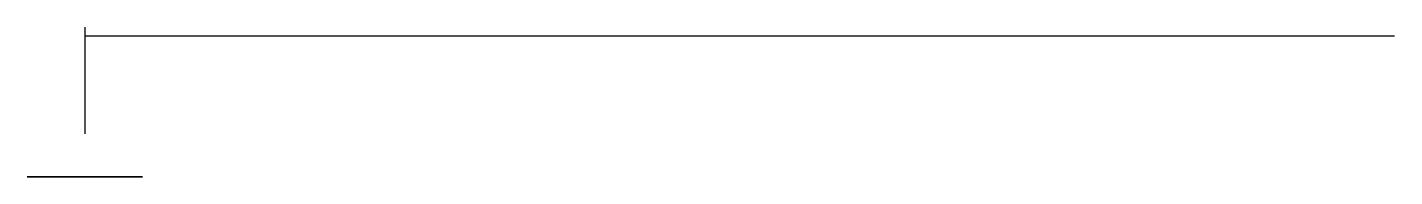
# Model space of a CAD drawing. Header units: millimetres. Extents: x -11 to 148, y -5 to 13.
import ezdxf

# ---------------------------------------------------------------- set-up
doc = ezdxf.new("R2010")
doc.units = ezdxf.units.MM

msp = doc.modelspace()

# ---------------------------------------------------------------- linework, layer by layer
at = {"extrusion": (-1, 0, 0)}
for p, q in [((-4.58, 12.84, 47.02), (-4.59, 0.35, 31.05)), ((148.48, 11.8, 48.06), (-4.58, 11.8, 48.06))]:
    msp.add_line(p, q, dxfattribs=at)
at = {"extrusion": (-1.22465e-16, -1, 1.83697e-16)}
msp.add_line((-11.31, -4.69, 29.38), (2.16, -4.69, 29.38), dxfattribs=at)
at = {"extrusion": (-1.22465e-16, -1, -1.83697e-16)}
msp.add_arc((-4.58, 25.06, 4.69), 8, 32.6644, 147.3356, dxfattribs=at)
at = {"extrusion": (-1.22465e-16, 1, -1.83697e-16)}
msp.add_arc((4.58, 25.06, -4.69), 8, 32.6644, 147.3356, dxfattribs=at)

doc.saveas('drawing.dxf')
